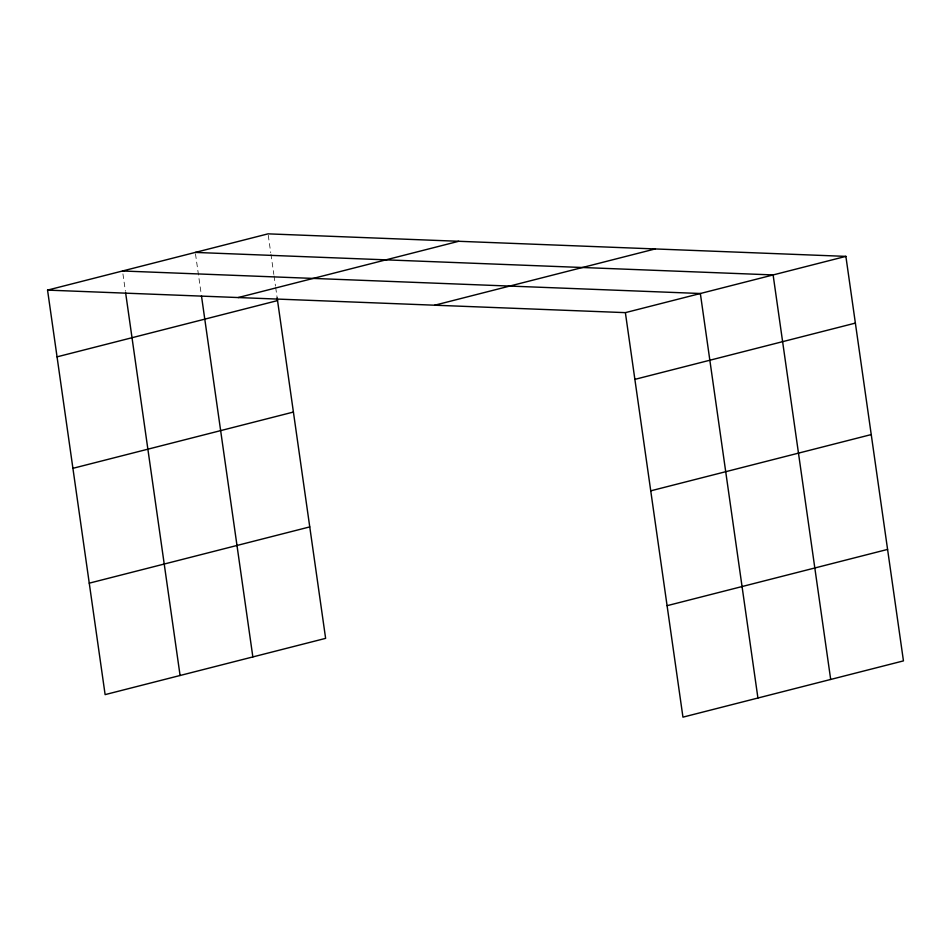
<?xml version="1.0" encoding="UTF-8"?>
<svg xmlns="http://www.w3.org/2000/svg" width="951" height="951" viewBox="0 0 951 951"><rect width="100%" height="100%" fill="white"/><g stroke="black" fill="none" stroke-linecap="round" stroke-linejoin="round"><path stroke-width="0.71" stroke-dasharray="4.75 3.57" d="M268.253 235.301L270.726 252.716M270.94 254.167L273.829 274.47M274.031 275.921L275.481 286.073M275.683 287.523L277.133 297.687M195.49 253.869L201.267 294.489M122.929 273.888L125.413 291.291"/><path stroke-width="1.43" d="M47.55 290.114L268.051 233.851L845.879 256.378L903.45 660.886L682.949 717.149L625.378 312.641L47.55 290.114L105.121 694.622L325.622 638.359L277.133 297.687M238.237 297.544L458.727 241.281M57.048 356.851L277.549 300.587M434.702 305.212L655.191 248.936M625.378 312.641L845.879 256.378M72.906 468.32L293.407 412.056M634.876 379.366L855.377 323.102M89.251 583.165L309.753 526.902M650.746 490.835L871.247 434.571M667.091 605.68L887.58 549.416M195.288 252.419L773.115 274.934L830.687 679.454M122.524 270.987L700.352 293.502L757.923 698.022M201.481 295.939L252.847 656.927M125.615 292.753L180.084 675.495"/></g></svg>
